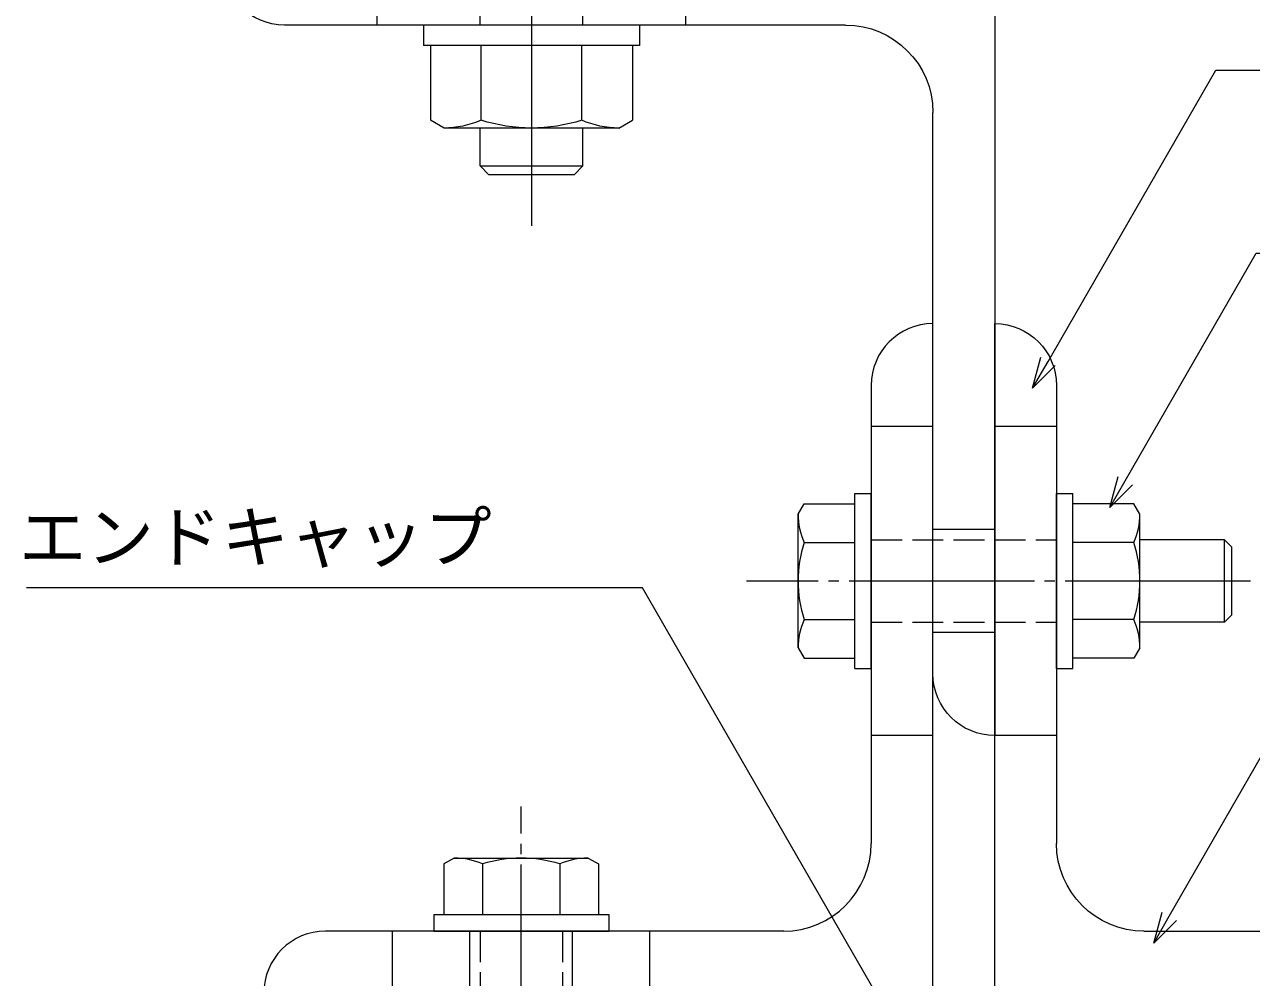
# Model space of a CAD drawing. Units: millimetres on the paper. Extents: x -401 to 401, y -279 to 279.
# Drawn here: x -207 to -147.4, y -168.8 to -122.6 of the extents above; entities that cross this region are included whole.
import ezdxf
from ezdxf.enums import TextEntityAlignment as Align

# ---------------------------------------------------------------- set-up
doc = ezdxf.new("R2010")
doc.units = ezdxf.units.MM
for name, pattern in [('DASHED1', [1.8, 1.2, -0.6]), ('DASHED3', [4, 3, -1]), ('LONG_CHAIN', [21, 18, -1, 1, -1])]:
    doc.linetypes.add(name, pattern=pattern)
for name, color, linetype, lineweight in [('0-8_A-D09-金物_鋼材', 4, 'Continuous', 9), ('0-A_0', 1, 'Continuous', 9), ('0-B_A-C05-見え掛り_細線', 1, 'Continuous', 9), ('0-C_A-C04-見上げ_見え隠れ線', 4, 'DASHED1', 9), ('1-3_A-B03-文字_書込_小', 7, 'Continuous', 9)]:
    doc.layers.add(name, color=color, linetype=linetype, lineweight=lineweight)
doc.layers.add('0-9_A-D03-鉄骨', color=7, linetype='Continuous')
doc.styles.add('ＭＳ ゴシック', font='')
doc.styles.get('ＭＳ ゴシック').set_extended_font_data('MS Gothic')

# ---------------------------------------------------------------- blocks, each defined once
blk = doc.blocks.new('G$CBF58326A')
at = {"layer": '0-A_0', "color": 7}
for p, q in [((6, 14.5), (6, 59)), ((59, 6), (14.5, 6))]:
    blk.add_line(p, q, dxfattribs=at)
blk.add_lwpolyline([(0, 65), (0, 0), (65, 0)], dxfattribs=at)
for centre, radius, start, end in [((0, 59), 6, 0, 90), ((14.5, 14.5), 8.5, 180, 270), ((59, 0), 6, 0, 90)]:
    blk.add_arc(centre, radius, start, end, dxfattribs=at)
blk = doc.blocks.new('インプルナットM8＋ボルト')
at = {"layer": '0-8_A-D09-金物_鋼材', "color": 3}
for p, q in [((-6.495, 7.1), (-7.5, 6.52)), ((-7.5, 6.52), (-7.5, 1.6)), ((-6.495, 7.1), (6.495, 7.1)), ((-3.75, 6.52), (-3.75, 1.6)), ((3.75, 6.52), (3.75, 1.6)), ((6.495, 7.1), (7.5, 6.52)), ((7.5, 6.52), (7.5, 1.6)), ((-8.5, 1.6), (8.5, 1.6)), ((-8.5, 1.6), (-8.5, 0)), ((8.5, 1.6), (8.5, 0)), ((-8.5, 0), (8.5, 0))]:
    blk.add_line(p, q, dxfattribs=at)
at = {"layer": '0-8_A-D09-金物_鋼材', "linetype": 'DASHED1'}
for p, q in [((-9.625, -6), (-9.625, -5.625)), ((9.625, -5.625), (-9.625, -5.625)), ((9.625, -6), (9.625, -5.625)), ((9.625, -6), (-9.625, -6)), ((-5.875, -10), (-5.875, -6)), ((5.875, -10), (5.875, -6)), ((-6.25, -13.75), (-6.25, -10)), ((-5.875, -16), (-5.875, -10.375)), ((5.875, -10.375), (-5.875, -10.375)), ((5.875, -16), (5.875, -10.375)), ((-5.875, -13.75), (-6.25, -13.75)), ((6.25, -13.75), (5.875, -13.75)), ((5.875, -16), (-5.875, -16))]:
    blk.add_line(p, q, dxfattribs=at)
blk.add_lwpolyline([(6.25, -13.75), (6.25, -10), (-6.25, -10)], dxfattribs=at)
at = {"layer": '0-8_A-D09-金物_鋼材', "color": 3}
for centre, radius, start, end in [((-6.495, 0.315), 6.785, 66.13559, 90), ((0, -5.311), 12.411, 72.41246, 107.58754), ((6.495, 0.315), 6.785, 90, 113.86441)]:
    blk.add_arc(centre, radius, start, end, dxfattribs=at)
at = {"layer": '0-A_0', "linetype": 'LONG_CHAIN'}
blk.add_line((0, -32.522), (0, 12.1), dxfattribs=at)
at = {"layer": '0-A_0', "color": 7, "linetype": 'DASHED3'}
for p, q in [((-4, 0), (-4, -24.323)), ((4, 0), (4, -24.323)), ((-4, -24.323), (-3.323, -25)), ((-4, -24.323), (4, -24.323)), ((3.323, -25), (-3.323, -25)), ((3.323, -25), (4, -24.323))]:
    blk.add_line(p, q, dxfattribs=at)
blk = doc.blocks.new('G$C42F7F258')
at = {"layer": '0-A_0', "color": 7}
for p, q in [((0, 12.5), (6, 12.5)), ((0, -12.5), (6, -12.5))]:
    blk.add_line(p, q, dxfattribs=at)
at = {"layer": '0-B_A-C05-見え掛り_細線'}
for p, q in [((0, 5), (6, 5)), ((0, -5), (6, -5))]:
    blk.add_line(p, q, dxfattribs=at)
at = {"layer": '0-8_A-D09-金物_鋼材', "rotation": 270}
blk.add_blockref('インプルナットM8＋ボルト', (6, 0), dxfattribs=at)
at = {"layer": '0-9_A-D03-鉄骨'}
blk.add_blockref('G$CBF58326A', (0, -40), dxfattribs=at)
blk = doc.blocks.new('G$CE52F204E')
at = {"layer": '0-A_0', "color": 7}
for p, q in [((6, 14.5), (6, 69)), ((69, 6), (14.5, 6))]:
    blk.add_line(p, q, dxfattribs=at)
blk.add_lwpolyline([(0, 75), (0, 0), (75, 0)], dxfattribs=at)
for centre, radius, start, end in [((0, 69), 6, 0, 90), ((14.5, 14.5), 8.5, 180, 270), ((69, 0), 6, 0, 90)]:
    blk.add_arc(centre, radius, start, end, dxfattribs=at)
blk = doc.blocks.new('G$C16211926')
at = {"layer": '0-A_0'}
blk.add_line((0, -95), (0, 19.5), dxfattribs=at)
at = {"layer": '0-A_0', "color": 7}
for p, q in [((-4.188, 14.5), (-5, 13.688)), ((-4.188, 14.5), (4.188, 14.5)), ((5, 13.688), (4.188, 14.5)), ((-5, 13.688), (-5, 10)), ((-5, 13.688), (5, 13.688)), ((5, 13.688), (5, 10)), ((-8.487, 10), (-9.8, 9.242)), ((8.487, 10), (-8.487, 10)), ((8.487, 10), (9.8, 9.242)), ((-9.8, 2), (-9.8, 9.242)), ((-4.9, 9.242), (-4.9, 2)), ((4.9, 9.242), (4.9, 2)), ((9.8, 2), (9.8, 9.242)), ((-5, 0), (-5, -77)), ((5, 0), (5, -87))]:
    blk.add_line(p, q, dxfattribs=at)
for points in [[(10.5, 0), (10.5, 2), (-10.5, 2)], [(10.5, 0), (-10.5, 0), (-10.5, 2)]]:
    blk.add_lwpolyline(points, dxfattribs=at)
for centre, radius, start, end in [((-8.487, 1.134), 8.866, 66.13493, 89.99998), ((0, -6.216), 16.216, 72.41194, 107.58806), ((8.487, 1.134), 8.866, 90.00002, 113.86507)]:
    blk.add_arc(centre, radius, start, end, dxfattribs=at)
blk = doc.blocks.new('G$CC3B36DD0')
at = {"layer": '0-C_A-C04-見上げ_見え隠れ線'}
for p, q in [((-6, -30), (0, -30)), ((-6, -60), (0, -60))]:
    blk.add_line(p, q, dxfattribs=at)
at = {"layer": '0-8_A-D09-金物_鋼材', "rotation": 90}
blk.add_blockref('G$C16211926', (-6, -45), dxfattribs=at)
at = {"layer": '0-9_A-D03-鉄骨', "rotation": 180}
blk.add_blockref('G$CE52F204E', (0, 0), dxfattribs=at)
blk.add_blockref('G$CE52F204E', (0, 0), dxfattribs=at)
blk = doc.blocks.new('G$CA68274B5')
at = {"layer": '0-A_0', "linetype": 'LONG_CHAIN'}
blk.add_line((0, -36.85), (0, 12.1), dxfattribs=at)
at = {"layer": '0-A_0', "color": 7}
for p, q in [((-6.495, 7.1), (-7.5, 6.52)), ((-7.5, 6.52), (-7.5, 1.6)), ((-6.495, 7.1), (6.495, 7.1)), ((-3.75, 6.52), (-3.75, 1.6)), ((3.75, 6.52), (3.75, 1.6)), ((6.495, 7.1), (7.5, 6.52)), ((7.5, 6.52), (7.5, 1.6)), ((-8.5, 1.6), (-8.5, 0)), ((-8.5, 0), (8.5, 0)), ((-8.5, -18), (-8.5, -19.6)), ((-8.5, -18), (8.5, -18)), ((8.5, -18), (8.5, -19.6)), ((-8.5, -19.6), (8.5, -19.6)), ((-7.5, -25.52), (-7.5, -19.6)), ((-3.75, -25.52), (-3.75, -19.6)), ((3.75, -25.52), (3.75, -19.6)), ((7.5, -25.52), (7.5, -19.6)), ((-6.495, -26.1), (-7.5, -25.52)), ((-6.495, -26.1), (6.495, -26.1)), ((-4, -34.323), (-4, -26.1)), ((4, -34.323), (4, -26.1)), ((6.495, -26.1), (7.5, -25.52)), ((-4, -34.323), (-3.323, -35)), ((-4, -34.323), (4, -34.323)), ((3.323, -35), (4, -34.323)), ((3.323, -35), (-3.323, -35))]:
    blk.add_line(p, q, dxfattribs=at)
at = {"layer": '0-A_0', "color": 7, "linetype": 'DASHED3'}
for p, q in [((-4, 0), (-4, -18)), ((4, 0), (4, -18))]:
    blk.add_line(p, q, dxfattribs=at)
at = {"layer": '0-A_0', "color": 7}
blk.add_lwpolyline([(-8.5, 1.6), (8.5, 1.6), (8.5, 0)], dxfattribs=at)
for centre, radius, start, end in [((-6.495, 0.315), 6.785, 66.13559, 90), ((0, -5.311), 12.411, 72.41246, 107.58754), ((6.495, 0.315), 6.785, 90, 113.86441), ((-6.495, -19.315), 6.785, 270, 293.86441), ((0, -13.689), 12.411, 252.41246, 287.58754), ((6.495, -19.315), 6.785, 246.13559, 270)]:
    blk.add_arc(centre, radius, start, end, dxfattribs=at)
blk = doc.blocks.new('G$C4FB84018')
at = {"layer": '0-A_0'}
blk.add_blockref('G$CA68274B5', (0, 0), dxfattribs=at)
blk = doc.blocks.new('_Open30')
at = {"layer": '0-A_0', "color": 7}
blk.add_line((0, 0), (-1, 0), dxfattribs=at)
blk.add_lwpolyline([(-1, 0.2679), (0, 0), (-1, -0.2679)], dxfattribs=at)

msp = doc.modelspace()

# ---------------------------------------------------------------- linework, layer by layer
at = {"layer": '0-8_A-D09-金物_鋼材', "color": 1}
for p, q in [((-162.897, -142.075), (-165.897, -142.075)), ((-156.897, -142.075), (-159.897, -142.075)), ((-159.897, -147.075), (-162.897, -147.075)), ((-159.897, -152.075), (-162.897, -152.075)), ((-162.897, -157.075), (-165.897, -157.075)), ((-156.897, -157.075), (-159.897, -157.075))]:
    msp.add_line(p, q, dxfattribs=at)
at = {"layer": '1-3_A-B03-文字_書込_小'}
for points in [[(-157.308, -138.911), (-149.165, -124.763), (-99.209, -124.763)], [(-153.556, -144.706), (-147.194, -133.653), (-98.872, -133.653)], [(-151.42, -165.853), (-140.056, -146.109), (-90.1, -146.109)], [(-165.645, -169.642), (-177.01, -149.898), (-206.927, -149.898)]]:
    msp.add_lwpolyline(points, dxfattribs=at)

# ---------------------------------------------------------------- block references
at = {"layer": '0-8_A-D09-金物_鋼材', "yscale": 0.5}
for name, p, xscale, rotation in [('G$C42F7F258', (-182.897, -169.575), 0.5, 90), ('G$C42F7F258', (-139.897, -169.575), -0.5, 270), ('G$C4FB84018', (-165.897, -149.575), 0.5, 90)]:
    msp.add_blockref(name, p, dxfattribs=dict(at, xscale=xscale, rotation=rotation))
at = {"layer": '0-A_0', "xscale": -0.5, "yscale": 0.5, "rotation": 270}
msp.add_blockref('G$CC3B36DD0', (-159.897, -119.575), dxfattribs=at)
at = {"layer": '1-3_A-B03-文字_書込_小', "xscale": 1.5, "yscale": 1.5, "rotation": 240.07573}
for p in [(-158.056, -140.211), (-154.304, -146.006), (-152.169, -167.153)]:
    msp.add_blockref('_Open30', p, dxfattribs=at)

# ---------------------------------------------------------------- texts
at = {"layer": '1-3_A-B03-文字_書込_小', "style": 'ＭＳ ゴシック'}
msp.add_text('エンドキャップ', height=2.405, dxfattribs=at).set_placement((-207.295, -149.361), align=Align.BOTTOM_LEFT)

doc.saveas('drawing.dxf')
